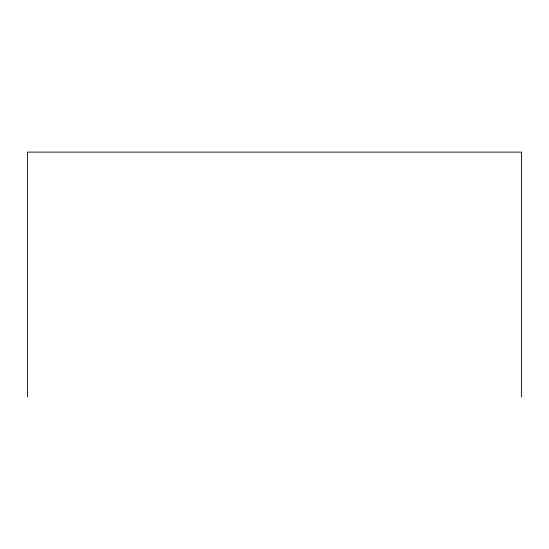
<?xml version="1.0" encoding="UTF-8"?>
<svg xmlns="http://www.w3.org/2000/svg" width="549" height="549" viewBox="0 0 549 549"><rect width="100%" height="100%" fill="white"/><g stroke="black" fill="none" stroke-linecap="round" stroke-linejoin="round"><path stroke-width="0.82" d="M521.55 396.893L521.55 152.107L27.45 152.107L27.45 396.893"/></g></svg>
